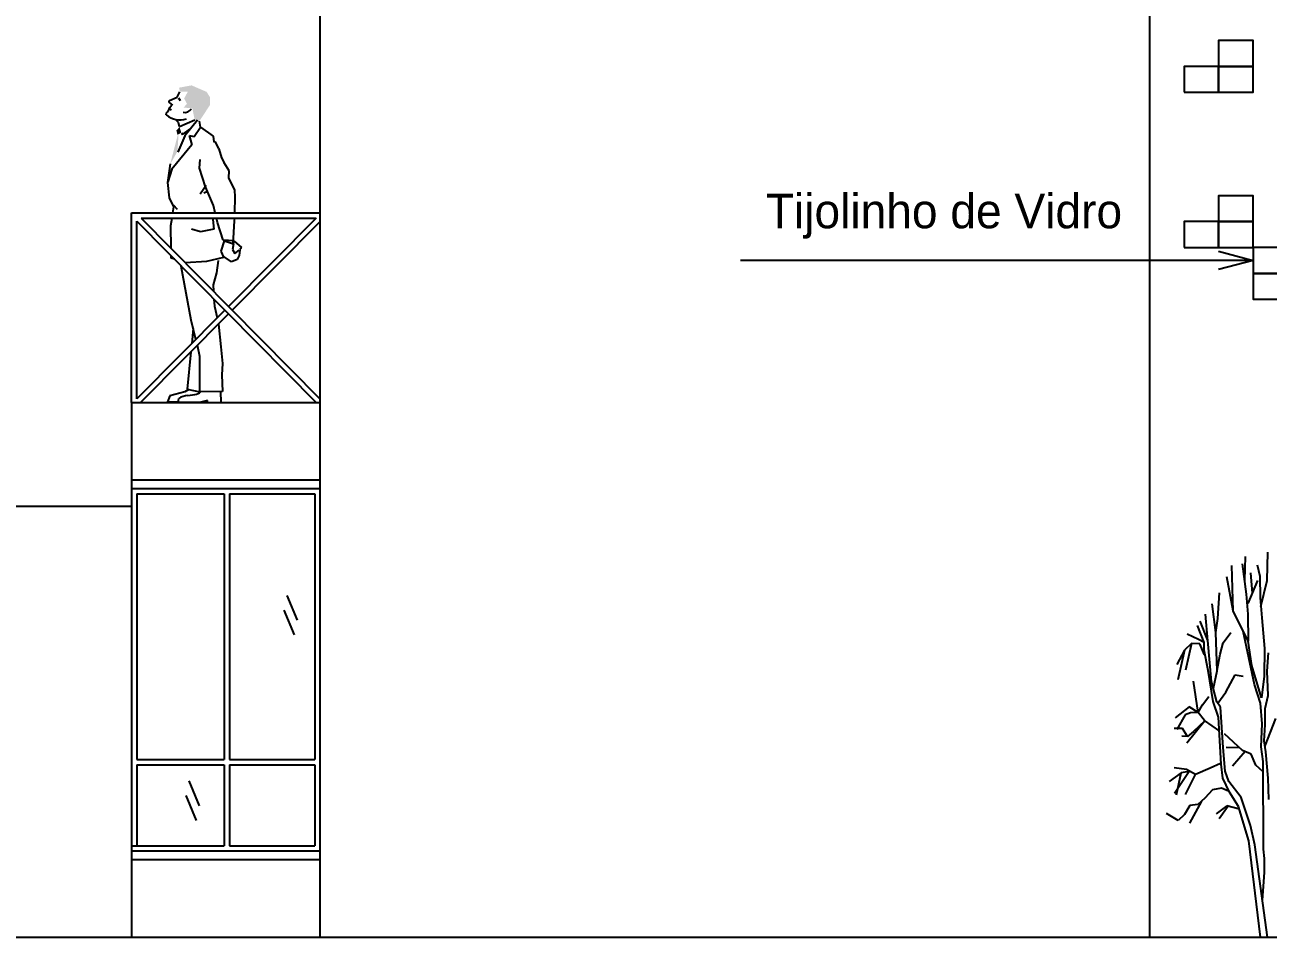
# Model space of a CAD drawing. Header units: millimetres. Extents: x 237 to 339, y 16 to 52.
# Drawn here: x 287.8 to 295.01, y 42.47 to 47.76 of the extents above; entities that cross this region are included whole.
import ezdxf

# ---------------------------------------------------------------- set-up
doc = ezdxf.new("R2010")
doc.units = ezdxf.units.MM
doc.header["$LTSCALE"] = 0.6
doc.header["$MEASUREMENT"] = 0
for name, color, linetype in [('0.3', 3, 'Continuous'), ('0.4', 4, 'Continuous'), ('02', 2, 'Continuous'), ('AR-ALV', 5, 'Continuous'), ('AR-ALV-BXA', 1, 'Continuous'), ('PESSOAS', 154, 'Continuous'), ('VEGETAÇAO', 76, 'Continuous')]:
    doc.layers.add(name, color=color, linetype=linetype)
doc.styles.add('stylUS BT', font='stylu.ttf', dxfattribs={"width": 1.5})
doc.dimstyles.new('ARQ_100 1', dxfattribs={"dimtxt": 0.125, "dimasz": 0.2, "dimexe": 0.1, "dimexo": 0.1, "dimgap": 0.1, "dimtad": 1, "dimzin": 6, "dimtxsty": 'stylUS BT', "dimblk1": 'DOTSMALL', "dimblk2": 'DOTSMALL', "dimsah": 1, "dimcen": 0.09, "dimdle": 0.1, "dimclrd": 256, "dimclre": 256, "dimclrt": 2, "dimaunit": 1, "dimadec": 0, "dimazin": 0, "dimtfac": 1, "dimtmove": 2, "dimatfit": 3, "dimldrblk": 'OPEN30', "dimfxl": 1, "dimtolj": 1, "dimtzin": 0, "dimarcsym": 0})

# ---------------------------------------------------------------- blocks, each defined once
blk = doc.blocks.new('_DOTSMALL')
at = {"color": 0, "linetype": 'ByBlock', "const_width": 0.5}
blk.add_lwpolyline([(-0.0625, 0, 1), (0.0625, 0, 1)], format="xyb", close=True, dxfattribs=at)
blk = doc.blocks.new('_Open30')
at = {"layer": 'AR-ALV', "color": 0, "lineweight": -2}
for p, q in [((-1, 0.268), (0, 0)), ((0, 0), (-1, -0.268)), ((0, 0), (-1, 0))]:
    blk.add_line(p, q, dxfattribs=at)

msp = doc.modelspace()

# ---------------------------------------------------------------- linework, layer by layer
at = {"color": 76}
for p, q in [((294.9365, 43.0067), (294.9119, 43.118)), ((294.9943, 42.927), (294.9881, 42.9814))]:
    msp.add_line(p, q, dxfattribs=at)
at = {"layer": '0.3', "lineweight": -3}
for p, q in [((289.5151, 48.5706), (289.5151, 45.5703)), ((294.3273, 48.563), (294.3273, 42.4706)), ((288.4229, 45.5703), (288.4229, 42.4706)), ((288.4229, 45.5703), (289.5151, 45.5703)), ((289.5151, 45.5703), (289.5151, 42.4706))]:
    msp.add_line(p, q, dxfattribs=at)
at = {"layer": '0.4', "lineweight": -3}
msp.add_line((286.9229, 42.4706), (313.7273, 42.4706), dxfattribs=at)
at = {"layer": '02', "lineweight": -3}
for p, q in [((288.4229, 46.6703), (289.5151, 46.6703)), ((288.4229, 45.5703), (288.4229, 46.6703)), ((288.4529, 46.6235), (289.494, 45.5703)), ((288.4529, 45.5916), (288.4529, 46.6235)), ((288.4784, 46.6403), (289.494, 46.6403)), ((288.4784, 46.6403), (289.5151, 45.5917)), ((289.494, 46.6403), (288.9851, 46.1278)), ((289.5151, 46.6191), (289.0062, 46.1064)), ((288.964, 46.1065), (288.4529, 45.5916)), ((288.9851, 46.0851), (288.474, 45.5703)), ((289.5149, 45.1206), (288.4229, 45.1206)), ((289.5149, 45.0706), (288.4229, 45.0706)), ((288.4229, 42.9706), (289.5149, 42.9706)), ((288.4229, 42.9206), (289.5149, 42.9206))]:
    msp.add_line(p, q, dxfattribs=at)
at = {"layer": 'AR-ALV-BXA', "lineweight": -3}
for p, q in [((288.4529, 45.0406), (288.4529, 43.5006)), ((288.4529, 45.0406), (288.9599, 45.0406)), ((288.9599, 45.0406), (288.9599, 43.5006)), ((288.9899, 45.0406), (288.9899, 43.5006)), ((288.9899, 45.0406), (289.4849, 45.0406)), ((289.4849, 45.0406), (289.4849, 43.5006)), ((286.9229, 44.9706), (288.4229, 44.9706)), ((289.3234, 44.4519), (289.3828, 44.3079)), ((289.3065, 44.3672), (289.3659, 44.2232)), ((288.4529, 43.5006), (288.9599, 43.5006)), ((288.9899, 43.5006), (289.4849, 43.5006)), ((288.4529, 43.4706), (288.9599, 43.4706)), ((288.4529, 43.4706), (288.4529, 43.0006)), ((288.9599, 43.4706), (288.9599, 43.0006)), ((288.9899, 43.4706), (289.4849, 43.4706)), ((288.9899, 43.4706), (288.9899, 43.0006)), ((289.4849, 43.4706), (289.4849, 43.0006)), ((288.7551, 43.3761), (288.8144, 43.2321)), ((288.7381, 43.2914), (288.7975, 43.1474)), ((288.4229, 43.0006), (288.9599, 43.0006)), ((288.9899, 43.0006), (289.4849, 43.0006))]:
    msp.add_line(p, q, dxfattribs=at)
for points in [[(294.7273, 47.5203), (294.9273, 47.5203), (294.9273, 47.6703), (294.7273, 47.6703)], [(294.5273, 47.3703), (294.7273, 47.3703), (294.7273, 47.5203), (294.5273, 47.5203)], [(294.7273, 47.3703), (294.9273, 47.3703), (294.9273, 47.5203), (294.7273, 47.5203)], [(294.7273, 46.6203), (294.9273, 46.6203), (294.9273, 46.7703), (294.7273, 46.7703)], [(294.5273, 46.4703), (294.7273, 46.4703), (294.7273, 46.6203), (294.5273, 46.6203)], [(294.7273, 46.4703), (294.9273, 46.4703), (294.9273, 46.6203), (294.7273, 46.6203)], [(295.1273, 46.4703), (294.9273, 46.4703), (294.9273, 46.3203), (295.1273, 46.3203)], [(295.1273, 46.3203), (294.9273, 46.3203), (294.9273, 46.1703), (295.1273, 46.1703)]]:
    msp.add_lwpolyline(points, close=True, dxfattribs=at)
at = {"layer": 'PESSOAS'}
for p, q in [((288.6411, 47.3104), (288.66, 47.2957)), ((288.6428, 47.3232), (288.6862, 47.3415)), ((288.6862, 47.3415), (288.7017, 47.3726)), ((288.6948, 47.3387), (288.7051, 47.3223)), ((288.6238, 47.2393), (288.6251, 47.252)), ((288.6251, 47.252), (288.6353, 47.2594)), ((288.6353, 47.2594), (288.6436, 47.283)), ((288.6409, 47.2754), (288.6518, 47.267)), ((288.6436, 47.283), (288.6559, 47.2975)), ((288.6947, 47.1948), (288.6798, 47.2098)), ((288.7005, 47.1692), (288.6947, 47.1948)), ((288.7892, 47.208), (288.7005, 47.1692)), ((288.7174, 47.1256), (288.7667, 47.16)), ((288.8055, 47.2089), (288.7324, 47.1169)), ((288.7847, 47.1132), (288.8217, 47.1681)), ((288.8217, 47.1681), (288.8158, 47.2027)), ((288.8217, 47.1681), (288.8967, 47.1165)), ((288.7324, 47.1169), (288.6907, 47.0232)), ((288.7112, 47.1359), (288.7174, 47.1256)), ((288.7569, 47.1188), (288.7727, 47.0662)), ((288.7569, 47.1188), (288.7847, 47.1132)), ((288.8967, 47.1165), (288.9003, 47.0834)), ((288.7727, 47.0662), (288.6559, 46.9249)), ((288.8976, 47.0847), (288.9099, 47.0826)), ((288.9293, 47.0415), (288.9098, 47.0821)), ((288.9293, 47.0415), (288.9447, 46.9904)), ((288.6337, 46.8479), (288.6477, 46.9556)), ((288.817, 46.9299), (288.8201, 46.9809)), ((288.9447, 46.9904), (288.9591, 46.9618)), ((288.9879, 46.9149), (288.9588, 46.9613)), ((288.6559, 46.9249), (288.6334, 46.8511)), ((288.8519, 46.8222), (288.817, 46.9299)), ((288.9861, 46.875), (288.9879, 46.9149)), ((289.0221, 46.8032), (288.9861, 46.875)), ((288.6433, 46.7585), (288.6337, 46.8479)), ((288.8547, 46.8292), (288.8213, 46.7788)), ((288.8978, 46.7143), (288.8519, 46.8222)), ((289.0238, 46.7634), (289.0221, 46.8032)), ((288.6686, 46.7054), (288.6433, 46.7585)), ((288.8644, 46.7948), (288.8409, 46.7856)), ((289.0215, 46.6703), (289.0238, 46.7634)), ((288.6627, 46.6703), (288.6686, 46.7054)), ((288.6656, 46.7156), (288.6875, 46.6932)), ((288.9083, 46.6703), (288.8978, 46.7143)), ((288.6506, 46.5984), (288.6577, 46.6403)), ((288.652, 46.4647), (288.6506, 46.5984)), ((288.8938, 46.6324), (288.9002, 46.5769)), ((288.9214, 46.6157), (288.9155, 46.6403)), ((288.9538, 46.5118), (288.9214, 46.6157)), ((289.0112, 46.4911), (289.0203, 46.6239)), ((289.0203, 46.6239), (289.0207, 46.6403)), ((288.8228, 46.5617), (288.7707, 46.5767)), ((288.9002, 46.5769), (288.8228, 46.5617)), ((289.0163, 46.5097), (288.9538, 46.5118)), ((288.9423, 46.4484), (288.9622, 46.5085)), ((288.9569, 46.4136), (288.9423, 46.4484)), ((288.9622, 46.5085), (289.0132, 46.4907)), ((289.0132, 46.4907), (289.0071, 46.4578)), ((289.0071, 46.4578), (289.0218, 46.4357)), ((289.011, 46.497), (289.0179, 46.507)), ((289.0132, 46.4907), (289.0163, 46.5097)), ((289.0179, 46.507), (289.0594, 46.4709)), ((289.0218, 46.4357), (289.0475, 46.4541)), ((289.0503, 46.4548), (289.0475, 46.4245)), ((289.0594, 46.4709), (289.0508, 46.4567)), ((288.6526, 46.4085), (288.6525, 46.4216)), ((288.6716, 46.4022), (288.6526, 46.4085)), ((288.7329, 46.3829), (288.8595, 46.3908)), ((288.8595, 46.3908), (288.9569, 46.4136)), ((288.925, 46.3951), (288.9156, 46.323)), ((288.9577, 46.4152), (289.0002, 46.3866)), ((289.0351, 46.4011), (289.002, 46.3873)), ((289.0475, 46.4245), (289.0351, 46.4011)), ((288.7676, 46.0495), (288.7111, 46.3623)), ((288.9156, 46.323), (288.8959, 46.2527)), ((288.8959, 46.2527), (288.8979, 46.216)), ((288.9004, 46.1708), (288.9027, 46.1292)), ((288.9027, 46.1292), (288.9193, 46.0615)), ((288.7957, 45.937), (288.7676, 46.0495)), ((288.9265, 46.0261), (288.9398, 45.894)), ((288.78, 45.9999), (288.7715, 45.9126)), ((288.7669, 45.8654), (288.7458, 45.6482)), ((288.8194, 45.8377), (288.8041, 45.9035)), ((288.9398, 45.894), (288.9499, 45.7967)), ((288.8194, 45.6335), (288.8194, 45.8377)), ((288.9499, 45.7967), (288.9456, 45.7311)), ((288.9456, 45.7311), (288.9494, 45.6342)), ((288.7556, 45.6462), (288.7316, 45.6331)), ((288.7458, 45.6482), (288.8194, 45.6335)), ((288.6438, 45.6091), (288.6301, 45.5749)), ((288.6301, 45.5749), (288.6928, 45.5749)), ((288.7316, 45.6331), (288.6438, 45.6091)), ((288.6928, 45.5715), (288.6973, 45.5943)), ((288.7498, 45.6114), (288.7896, 45.6178)), ((288.8638, 45.5829), (288.8159, 45.5703)), ((288.9494, 45.6342), (288.8194, 45.6335)), ((288.8638, 45.5692), (288.8638, 45.5829)), ((288.9374, 45.6341), (288.9408, 45.5703)), ((288.8159, 45.5703), (288.6928, 45.5715)), ((288.9408, 45.5703), (288.8638, 45.5692))]:
    msp.add_line(p, q, dxfattribs=at)
for centre, radius, start, end in [((288.6457, 47.3163), 0.0075, 112.79481, 232.12502), ((288.7053, 47.3398), 0.1293, 230.97058, 286.47817), ((288.7309, 47.3013), 0.0476, 258.58097, 326.65876), ((288.757, 45.5077), 0.1052, 94.57181, 124.57444), ((288.7865, 45.6711), 0.0533, 273.29023, 316.25784)]:
    msp.add_arc(centre, radius, start, end, dxfattribs=at)
for points in [[(288.6979, 47.397), (288.7706, 47.4104), (288.703, 47.3735), (288.858, 47.3727)], [(288.7536, 47.3821), (288.858, 47.3727), (288.7274, 47.3345), (288.8773, 47.3416)], [(288.6948, 47.3366), (288.6907, 47.3264), (288.6989, 47.3305)], [(288.7436, 47.3033), (288.8783, 47.2981), (288.7243, 47.2815), (288.7749, 47.2776)], [(288.7274, 47.3345), (288.8773, 47.3416), (288.7436, 47.3033), (288.8783, 47.2981)], [(288.8783, 47.2981), (288.7749, 47.2776), (288.8158, 47.2027), (288.7892, 47.208)], [(288.7005, 47.1692), (288.6825, 47.1482), (288.7112, 47.1359), (288.6887, 47.1236)], [(288.6907, 47.1236), (288.6457, 46.9515), (288.6948, 47.1236), (288.6887, 47.0273)]]:
    msp.add_solid(points, dxfattribs=at)
at = {"layer": 'VEGETAÇAO', "color": 76}
for p, q in [((294.8893, 44.4592), (294.8661, 44.6359)), ((294.879, 44.538), (294.8835, 44.6775)), ((295.0096, 44.5389), (295.013, 44.7029)), ((294.812, 44.3636), (294.8036, 44.6267)), ((294.9231, 44.4646), (294.9145, 44.5831)), ((294.9517, 44.6294), (294.9666, 44.5646)), ((294.9666, 44.5646), (294.9679, 44.4379)), ((294.812, 44.3636), (294.7758, 44.5603)), ((294.8985, 44.405), (294.9541, 44.5398)), ((294.972, 44.3873), (295.0096, 44.5389)), ((294.7234, 44.3193), (294.7325, 44.4669)), ((294.8992, 44.3436), (294.8893, 44.4592)), ((294.9679, 44.4379), (294.9778, 44.3222)), ((294.7115, 44.2369), (294.6904, 44.4039)), ((294.8993, 44.1865), (294.812, 44.3636)), ((294.6429, 44.1797), (294.6042, 44.2777)), ((294.6641, 44.1912), (294.6196, 44.3024)), ((294.6643, 44.1898), (294.6519, 44.3439)), ((294.7115, 44.2369), (294.7234, 44.3193)), ((294.9008, 44.1866), (294.8992, 44.3436)), ((294.9778, 44.3222), (294.9939, 44.1453)), ((294.6107, 44.196), (294.5442, 44.2276)), ((294.7194, 44.0158), (294.7115, 44.2369)), ((294.7533, 44.177), (294.799, 44.2373)), ((294.9355, 43.9353), (294.8705, 44.2449)), ((294.5293, 44.1344), (294.4854, 44.0508)), ((294.5293, 44.1344), (294.4899, 43.9622)), ((294.5696, 44.1739), (294.5293, 44.1344)), ((294.5696, 44.1739), (294.5356, 44.0185)), ((294.618, 44.1719), (294.5696, 44.1739)), ((294.6429, 44.1797), (294.6107, 44.196)), ((294.6451, 44.1085), (294.618, 44.1719)), ((294.6433, 44.1358), (294.6429, 44.1797)), ((294.6675, 44.0167), (294.6433, 44.1358)), ((294.6866, 43.9537), (294.6641, 44.1912)), ((294.7362, 44.112), (294.7533, 44.177)), ((294.9201, 44.0468), (294.8993, 44.1865)), ((294.9939, 44.1453), (294.991, 43.9848)), ((294.7193, 44.0187), (294.7362, 44.112)), ((295.008, 44.0131), (295.0175, 44.1188)), ((294.6963, 43.8374), (294.6675, 44.0167)), ((294.6969, 43.9142), (294.7194, 44.0158)), ((294.7685, 43.8909), (294.8229, 43.9924)), ((294.8229, 43.9924), (294.8693, 43.9835)), ((294.9755, 43.8578), (294.9201, 44.0468)), ((295.0145, 43.8729), (295.008, 44.0131)), ((294.6094, 43.7726), (294.5811, 43.9559)), ((294.7177, 43.8343), (294.6866, 43.9537)), ((294.9707, 43.8274), (294.9355, 43.9353)), ((294.991, 43.9848), (294.9755, 43.8578)), ((294.6339, 43.8174), (294.6711, 43.8667)), ((294.7229, 43.8277), (294.7685, 43.8909)), ((294.9975, 43.7972), (295.0145, 43.8729)), ((294.5564, 43.8066), (294.4754, 43.7415)), ((294.5652, 43.7711), (294.5332, 43.759)), ((294.6094, 43.7726), (294.5564, 43.8066)), ((294.6094, 43.7726), (294.5652, 43.7711)), ((294.6094, 43.7726), (294.6339, 43.8174)), ((294.6455, 43.7262), (294.6094, 43.7726)), ((294.7257, 43.7458), (294.6963, 43.8374)), ((294.7373, 43.8048), (294.7177, 43.8343)), ((294.754, 43.5694), (294.7373, 43.8048)), ((294.9806, 43.7078), (294.9707, 43.8274)), ((294.9969, 43.7016), (294.9975, 43.7972)), ((294.5332, 43.759), (294.4858, 43.6752)), ((294.647, 43.7252), (294.5436, 43.5955)), ((294.647, 43.7252), (294.5821, 43.6623)), ((294.7337, 43.6642), (294.6455, 43.7262)), ((294.7428, 43.4734), (294.7257, 43.7458)), ((294.9748, 43.5749), (294.9806, 43.7078)), ((294.9923, 43.6097), (294.9969, 43.7016)), ((294.9969, 43.5793), (295.0587, 43.7381)), ((294.5178, 43.6804), (294.4699, 43.6815)), ((294.5468, 43.6337), (294.5147, 43.6354)), ((294.5468, 43.6337), (294.5178, 43.6804)), ((294.5821, 43.6623), (294.5468, 43.6337)), ((294.8667, 43.5532), (294.7624, 43.6487)), ((294.7646, 43.4332), (294.754, 43.5694)), ((294.8502, 43.5683), (294.7703, 43.57)), ((294.9849, 43.4894), (294.9748, 43.5749)), ((295.0021, 43.5447), (294.9923, 43.6097)), ((294.8804, 43.5473), (294.8071, 43.4622)), ((294.9168, 43.5317), (294.8667, 43.5532)), ((294.9424, 43.4673), (294.9168, 43.5317)), ((294.9881, 42.9814), (294.9849, 43.4894)), ((295.0144, 43.392), (295.0021, 43.5447)), ((294.5098, 43.4235), (294.4411, 43.3731)), ((294.5401, 43.4422), (294.4703, 43.4532)), ((294.556, 43.4321), (294.4718, 43.3031)), ((294.4826, 43.2967), (294.5098, 43.4235)), ((294.556, 43.4321), (294.5098, 43.4235)), ((294.5345, 43.2986), (294.5938, 43.4131)), ((294.5938, 43.4131), (294.5401, 43.4422)), ((294.6789, 43.4505), (294.5938, 43.4131)), ((294.7392, 43.4771), (294.6789, 43.4505)), ((294.7523, 43.3918), (294.7428, 43.4734)), ((294.7866, 43.3726), (294.7646, 43.4332)), ((294.9853, 43.4284), (294.9424, 43.4673)), ((294.7908, 43.3113), (294.7523, 43.3918)), ((294.8588, 43.2798), (294.7866, 43.3726)), ((295.0192, 43.2693), (295.0144, 43.392)), ((294.6467, 43.2756), (294.6063, 43.2399)), ((294.6909, 43.3251), (294.6467, 43.2756)), ((294.7443, 43.334), (294.6909, 43.3251)), ((294.7851, 43.318), (294.7443, 43.334)), ((294.8431, 43.2285), (294.7908, 43.3113)), ((294.9119, 43.118), (294.8588, 43.2798)), ((294.5601, 43.2343), (294.5301, 43.1824)), ((294.6275, 43.2586), (294.5591, 43.1318)), ((294.6063, 43.2399), (294.5601, 43.2343)), ((294.7753, 43.2327), (294.7137, 43.1855)), ((294.7825, 43.2307), (294.7298, 43.1559)), ((294.8479, 43.212), (294.7753, 43.2327)), ((294.9021, 43.0288), (294.8431, 43.2285)), ((294.4933, 43.1469), (294.4252, 43.1882)), ((294.5301, 43.1824), (294.4933, 43.1469)), ((294.971, 42.4706), (294.9021, 43.0288)), ((295.0114, 42.4706), (294.9365, 43.0067)), ((294.9931, 42.8479), (294.9943, 42.927)), ((294.9818, 42.6825), (294.9931, 42.8479))]:
    msp.add_line(p, q, dxfattribs=at)

# ---------------------------------------------------------------- texts
at = {"layer": '02', "lineweight": -3, "insert": (293.1344, 46.6515), "char_height": 0.2, "width": 4.0534, "attachment_point": 5}
msp.add_mtext('{\\fStylus BT|b0|i0|c0|p34;Tijolinho de Vidro}', dxfattribs=at)

# ---------------------------------------------------------------- leaders
at = {"layer": 'AR-ALV-BXA', "lineweight": -3}
msp.add_leader([(294.9273, 46.3953), (291.9541, 46.3953)], dimstyle='ARQ_100 1', override={"dimtad": 0}, dxfattribs=at)

doc.saveas('drawing.dxf')
